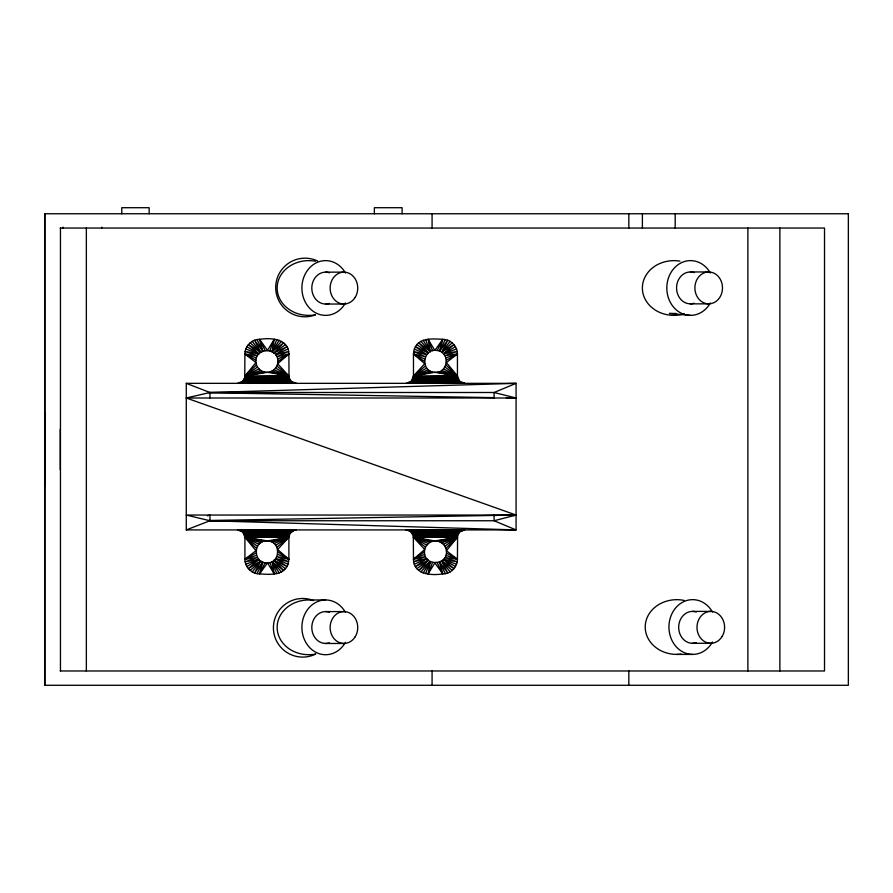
<?xml version="1.0" encoding="UTF-8"?>
<svg xmlns="http://www.w3.org/2000/svg" width="893" height="893" viewBox="0 0 893 893"><rect width="100%" height="100%" fill="white"/><g stroke="black" fill="none" stroke-linecap="round" stroke-linejoin="round"><path stroke-width="1.34" d="M44.672 449.503L44.706 412.856L44.739 442.314M44.739 449.503L44.706 486.138L44.672 456.68M60.277 469.83L60.277 429.165M294.779 383.197L239.011 383.197L296.208 383.343L291.029 381.188L289.019 377.438L288.885 354.019C288.885 338.737 270.802 337.476 259.562 339.362C251.726 339.228 244.771 346.183 244.905 354.019L244.771 377.438L242.762 381.188L237.583 383.343M461.112 530.9L463.344 530.051L406.136 529.917L410.211 531.145L413.325 535.811L413.47 559.23C413.459 574.512 431.553 575.773 442.783 573.886C450.619 574.02 457.584 567.066 457.439 559.23L457.584 535.811L459.594 532.061L464.773 529.917M277.89 361.352C277.946 367.012 273.146 372.08 267.487 372.325L244.905 376.009L255.967 362.536C253.824 347.768 278.426 346.428 277.89 361.352L288.885 354.019L276.875 356.731L288.662 351.474L275.647 354.7L286.921 346.696L274.006 352.969L283.65 342.8L272.041 351.641L274.218 339.362L267.487 350.38L259.562 339.362L262.821 351.139L254.55 340.244L260.723 352.255L248.332 344.598L258.914 353.795L245.128 351.474L257.474 355.682L244.905 354.019L255.967 362.536C256.525 368.173 261.839 372.694 267.487 372.325L288.885 376.009L277.634 363.719L288.885 354.019L277.634 358.986M294.779 530.051L239.011 530.051L294.779 530.051L290.113 533.177L288.885 537.24L267.487 540.924C252.619 539.584 252.619 564.22 267.487 562.88C280.893 562.757 280.893 541.046 267.487 540.924L244.905 537.24L242.762 532.061L237.583 529.917L296.208 529.917M464.773 383.343L408.949 382.784L460.699 382.104L425.381 381.188L412.231 380.083L425.381 379.67L458.678 380.083L410.211 382.104L461.971 382.784L407.576 383.197L464.773 383.343L459.594 381.188L457.439 376.009L434.858 372.325C419.933 372.057 422.601 347.567 437.235 350.502C450.552 352.076 448.197 373.654 434.858 372.325L413.47 376.009L411.327 381.188L406.136 383.343M424.465 551.896C424.409 546.237 429.198 541.169 434.858 540.924L457.439 537.24L446.388 550.713C448.532 565.492 423.929 566.821 424.465 551.896L413.47 559.23L425.481 556.518L413.693 561.775L426.709 558.549L415.435 566.564L428.339 560.279L418.705 570.46L430.303 561.619L428.127 573.886L434.858 562.88L442.783 573.886L439.523 562.11L447.795 573.005L441.622 561.005L454.012 568.651L443.441 559.464L457.216 561.775L444.881 557.567L457.439 559.23L446.388 550.713C445.83 545.076 440.517 540.555 434.858 540.924L413.47 537.24L424.722 549.541L413.47 559.23L424.722 554.263M287.993 564.242L288.885 559.23L288.885 537.24L244.905 537.24L244.905 559.23C244.771 567.066 251.726 574.02 259.562 573.886C269.239 574.534 283.985 575.929 287.993 564.242L275.647 558.549L288.662 561.775L276.875 556.518L288.885 559.23L277.634 549.541L288.885 537.24L269.831 541.303M414.352 349.007L413.47 354.019L413.47 376.009L457.439 376.009L457.439 354.019C457.584 346.183 450.619 339.228 442.783 339.362C433.116 338.726 418.37 337.32 414.352 349.007L426.709 354.7L413.693 351.474L425.481 356.731L413.47 354.019L424.722 363.719L413.47 376.009L432.513 371.946M275.647 558.549L286.921 566.564L274.006 560.279L283.65 570.46L272.041 561.619L274.218 573.886L267.487 562.88L259.562 573.886L262.821 562.11L254.55 573.005L260.723 561.005L248.332 568.651L258.914 559.464L245.128 561.775L257.474 557.567L244.905 559.23L255.967 550.713L244.905 537.24L288.919 536.526L276.975 535.342L244.347 534.438L290.113 533.177L276.975 532.061L241.646 531.145L293.406 530.475L292.547 530.9M457.484 376.723L413.437 376.723L457.584 377.438L412.912 378.811L425.381 379.67L457.997 378.811L425.381 377.906L413.437 376.723L457.439 376.009L446.388 362.536L457.439 354.019L444.881 355.682L457.216 351.474L443.441 353.795L454.012 344.598L441.622 352.255L447.795 340.244L439.523 351.139L442.783 339.362L434.858 350.38L428.127 339.362L430.303 351.641L418.705 342.8L428.339 352.969L415.435 346.696L426.709 354.7M269.831 350.759L274.218 339.362M428.127 573.886L432.513 562.49M281.552 341.327L272.041 351.641L276.774 339.586M425.581 573.663L430.303 561.619L420.804 571.922M259.562 573.886L265.121 562.746M437.235 350.502L442.783 339.362M257.017 573.663L262.821 562.11M439.523 351.139L445.328 339.586M272.041 351.641L279.241 340.244M423.115 573.005L430.303 561.619M252.239 571.922L260.723 561.005L250.14 570.46M450.117 341.327L441.622 352.255L452.204 342.8M276.875 365.963L288.885 376.009L244.905 376.009L256.481 364.857M445.875 548.391L457.439 537.24L413.47 537.24L425.481 547.286M425.481 365.963L413.47 376.009L430.303 371.064M276.875 547.286L288.885 537.24L272.041 542.185M274.006 352.969L285.447 344.598M416.897 568.651L428.339 560.279M265.121 372.202L244.905 376.009L257.474 367.023M444.881 546.237L457.439 537.24L437.235 541.058M426.709 368.005L413.47 376.009L428.339 369.735M275.647 545.243L288.885 537.24L274.006 543.524M455.475 346.696L443.441 353.795L456.557 349.007M246.87 566.564L258.914 559.464L245.787 564.242M446.388 360.158L457.439 354.019L445.875 357.847M255.967 553.091L244.905 559.23L256.481 555.413M262.821 371.566L244.905 376.009L258.914 368.909M443.441 544.339L457.439 537.24L439.523 541.694M275.647 354.7L287.993 349.007M414.352 564.242L426.709 558.549M186.28 529.917L209.944 520.753L516.076 529.917L516.076 383.343L186.28 383.343L186.28 529.917L516.076 529.917L494.086 520.753L208.895 520.753M244.905 376.009L260.723 370.45M441.622 542.799L457.439 537.24M207.433 515.841L209.944 515.049L209.944 520.753L186.28 515.049L516.076 515.049L186.28 397.999L209.944 392.496L516.076 383.343L494.086 392.496L208.895 392.496M208.895 520.485L516.076 515.049L494.086 520.753L494.086 515.049M513.486 515.652L516.076 515.049M244.872 536.526L288.919 536.526L244.771 535.811L289.444 534.438L243.677 533.177L292.134 531.145L240.384 530.475L241.244 530.9M275.647 368.005L288.885 376.009L244.872 376.723L289.444 378.811L243.677 380.083L292.134 382.104L240.384 382.784L296.208 383.343M426.709 545.243L413.47 537.24L457.484 536.526L412.912 534.438L458.678 533.177L410.211 531.145L461.971 530.475L406.136 529.917M463.344 530.051L407.576 530.051L409.809 530.9M60.211 228.05L824.518 228.05L824.518 670.978L60.211 670.978M690.367 271.963L708.685 271.963A15.951 13.808 -90 0 1 720.651 295.873A15.951 13.808 -90 0 1 696.73 295.873A15.951 13.808 -90 0 1 708.685 271.963M325.61 272.142L343.928 272.142M690.367 303.854L708.685 303.854M325.61 304.033L343.928 304.033M676.113 313.454L669.404 313.454L690.512 315.374M288.919 376.723L244.872 376.723L289.019 377.438L244.347 378.811L290.113 380.083L241.646 382.104L293.406 382.784L273.303 383.086L273.303 377.906L244.771 377.438M412.912 378.811L457.997 378.811M242.762 381.188L291.029 381.188M411.327 381.188L459.594 381.188M186.28 397.999L516.076 397.999L494.086 392.496L494.086 397.999M242.762 532.061L291.029 532.061M411.327 532.061L459.594 532.061M244.347 534.438L289.444 534.438M413.437 536.526L457.484 536.526L413.325 535.811L457.997 534.438L412.231 533.177L460.699 531.145L408.949 530.475L429.042 530.163L429.042 535.342L457.584 535.811M313.231 599.962L325.61 599.962M692.477 611.392L710.795 611.392M325.61 611.582L343.928 611.582M692.477 643.284L710.795 643.284M325.61 643.473L343.928 643.473M676.782 654.413L692.644 654.413M237.583 529.917L276.975 530.163L276.975 533.579M208.895 392.764L493.84 397.619M506.342 397.831L516.076 397.999M413.325 377.438L425.381 377.906M276.975 535.342L289.019 535.811M313.543 600.531L308.755 599.962A35.776 35.776 0 0 0 295.449 602.496C287.914 605.51 281.362 611.448 278.583 619.173A23.988 23.988 0 0 0 278.571 635.515C281.373 643.228 287.903 649.189 295.449 652.18A35.776 35.776 0 0 0 308.755 654.703A36.39 36.39 0 0 0 315.352 654.122M437.235 372.202L457.439 376.009L445.875 364.857M265.121 541.058L244.905 537.24L256.481 548.391M269.831 371.946L288.885 376.009L274.006 369.735M428.339 543.524L413.47 537.24L432.513 541.303M439.523 371.566L457.439 376.009L444.881 367.023M262.821 541.694L244.905 537.24L257.474 546.237M272.041 371.064L288.885 376.009M413.47 537.24L430.303 542.185M256.481 357.847L244.905 354.019L255.967 360.158M445.875 555.413L457.439 559.23L446.388 553.091M441.622 370.45L457.439 376.009L443.441 368.909M260.723 542.799L244.905 537.24L258.914 544.339M245.787 349.007L258.914 353.795L246.87 346.696M456.557 564.242L443.441 559.464L455.475 566.564M186.28 383.343L209.944 392.496L209.944 397.999M424.722 358.986L413.47 354.019L424.465 361.352M277.634 554.263L288.885 559.23L277.89 551.896M416.897 344.598L428.339 352.969M274.006 560.279L285.447 568.651M250.14 342.8L260.723 352.255L252.239 341.327M452.204 570.46L441.622 561.005L450.117 571.922M420.804 341.327L430.303 351.641L425.581 339.586M276.774 573.663L272.041 561.619L281.552 571.922M423.115 340.244L430.303 351.641M272.041 561.619L279.241 573.005M439.523 562.11L445.328 573.663M257.017 339.586L262.821 351.139M437.235 562.746L442.783 573.886M259.562 339.362L265.121 350.502M428.127 339.362L432.513 350.759M269.831 562.49L274.218 573.886M779.868 228.05L779.868 670.978M747.887 228.05L747.887 670.978M675.197 213.751L675.197 228.05M642.391 213.751L642.391 228.05M628.828 213.751L628.828 228.05M628.828 670.978L628.828 685.288M432.078 213.751L432.078 228.05M432.078 670.978L432.078 685.288M425.381 379.67L425.381 383.086M402.096 213.751L402.096 207.712L374.357 207.712L374.357 213.751M149.153 213.751L149.153 207.712L121.772 207.712L121.772 213.751M101.724 227.157L101.724 228.05M86.353 228.05L86.353 670.978M63.057 227.157L63.057 228.05M60.456 228.05L60.456 670.978M44.918 213.751L44.918 685.288M315.776 654.033A29.313 29.313 0 0 1 273.459 629.509A29.313 29.313 0 0 1 312.606 600.196M329.405 642.848A15.951 13.808 -90 0 1 311.802 627.522A15.951 13.808 -90 0 1 329.405 612.196M345.457 642.324A27.382 23.709 -90 0 1 310.038 647.983A27.382 23.709 -90 0 1 310.038 606.693A27.382 23.709 -90 0 1 345.457 612.364M315.218 314.794A36.356 36.356 0 0 1 308.755 315.374A35.776 35.776 0 0 1 295.449 312.84C287.914 309.826 281.362 303.888 278.583 296.163A23.988 23.988 0 0 1 278.571 279.822C281.373 272.108 287.903 266.147 295.449 263.167A35.899 35.899 0 0 1 315.396 261.247M329.405 303.419A15.951 13.808 -90 0 1 311.802 288.093A15.951 13.808 -90 0 1 329.405 272.756M345.457 302.973A27.382 23.709 -90 0 1 310.038 308.643A27.382 23.709 -90 0 1 310.038 267.353A27.382 23.709 -90 0 1 345.457 273.012M315.43 314.894A29.313 29.313 0 0 1 275.725 286.307A29.313 29.313 0 0 1 317.607 261.013M679.964 261.136A35.709 35.709 0 0 0 660.664 263.189C653.107 266.114 646.599 272.131 643.808 279.822A24.022 24.022 0 0 0 643.808 296.175C646.599 303.877 653.118 309.838 660.653 312.829A35.709 35.709 0 0 0 684.373 313.8M684.284 600.464A35.709 35.709 0 0 0 663.499 602.228C655.942 605.153 649.434 611.169 646.644 618.86A24.022 24.022 0 0 0 646.644 635.202C649.434 642.904 655.953 648.876 663.488 651.868A35.709 35.709 0 0 0 681.303 654.111M696.272 642.67A15.951 13.808 -90 0 1 678.669 627.344A15.951 13.808 -90 0 1 696.272 612.006M712.491 642.011A27.382 23.709 -90 0 1 677.073 647.671A27.382 23.709 -90 0 1 677.073 606.38A27.382 23.709 -90 0 1 712.491 612.051M694.162 303.24A15.951 13.808 -90 0 1 676.559 287.903A15.951 13.808 -90 0 1 694.162 272.577M710.359 302.973A27.382 23.709 -90 0 1 674.941 308.643A27.382 23.709 -90 0 1 674.941 267.353A27.382 23.709 -90 0 1 710.359 273.012M848.35 213.751L44.65 213.751L44.65 685.288L848.35 685.288L848.35 213.751M355.224 636.709A15.951 13.808 -90 0 0 345.167 611.638A15.951 13.808 -90 0 0 331.403 634.22A15.951 13.808 -90 0 0 355.224 636.709M355.224 297.269A15.951 13.808 -90 0 0 345.167 272.209A15.951 13.808 -90 0 0 331.403 294.79A15.951 13.808 -90 0 0 355.224 297.269M722.091 636.519A15.951 13.808 -90 0 0 712.045 611.459A15.951 13.808 -90 0 0 698.27 634.041A15.951 13.808 -90 0 0 722.091 636.519"/></g></svg>
